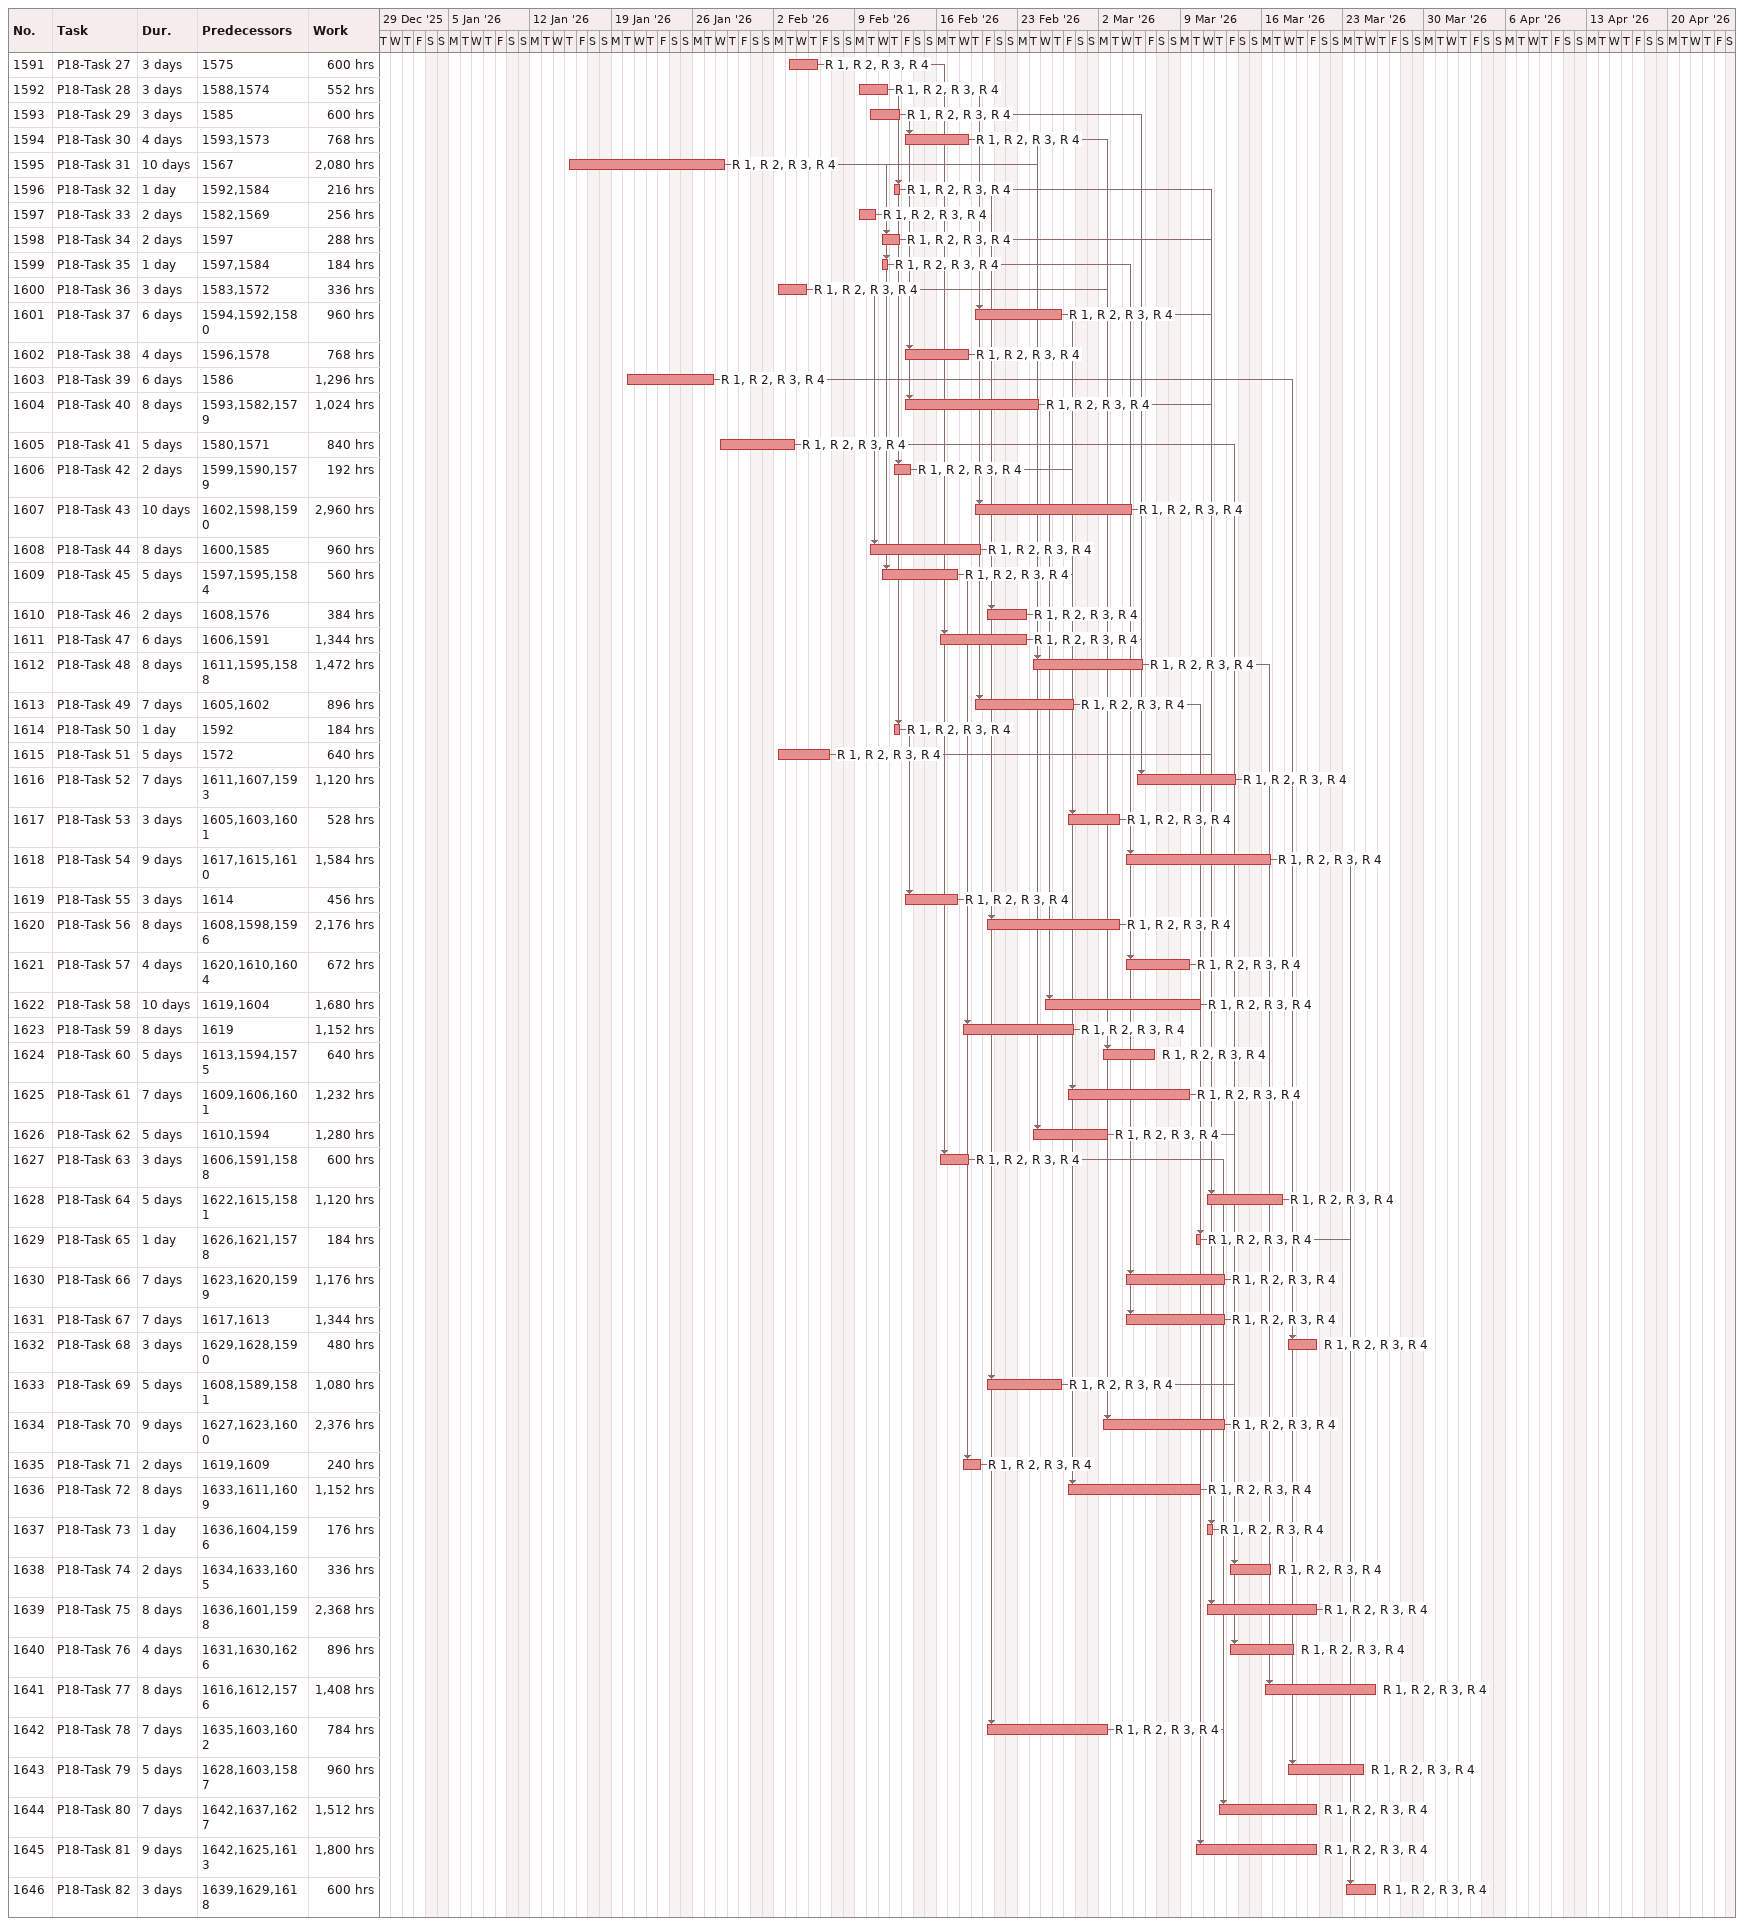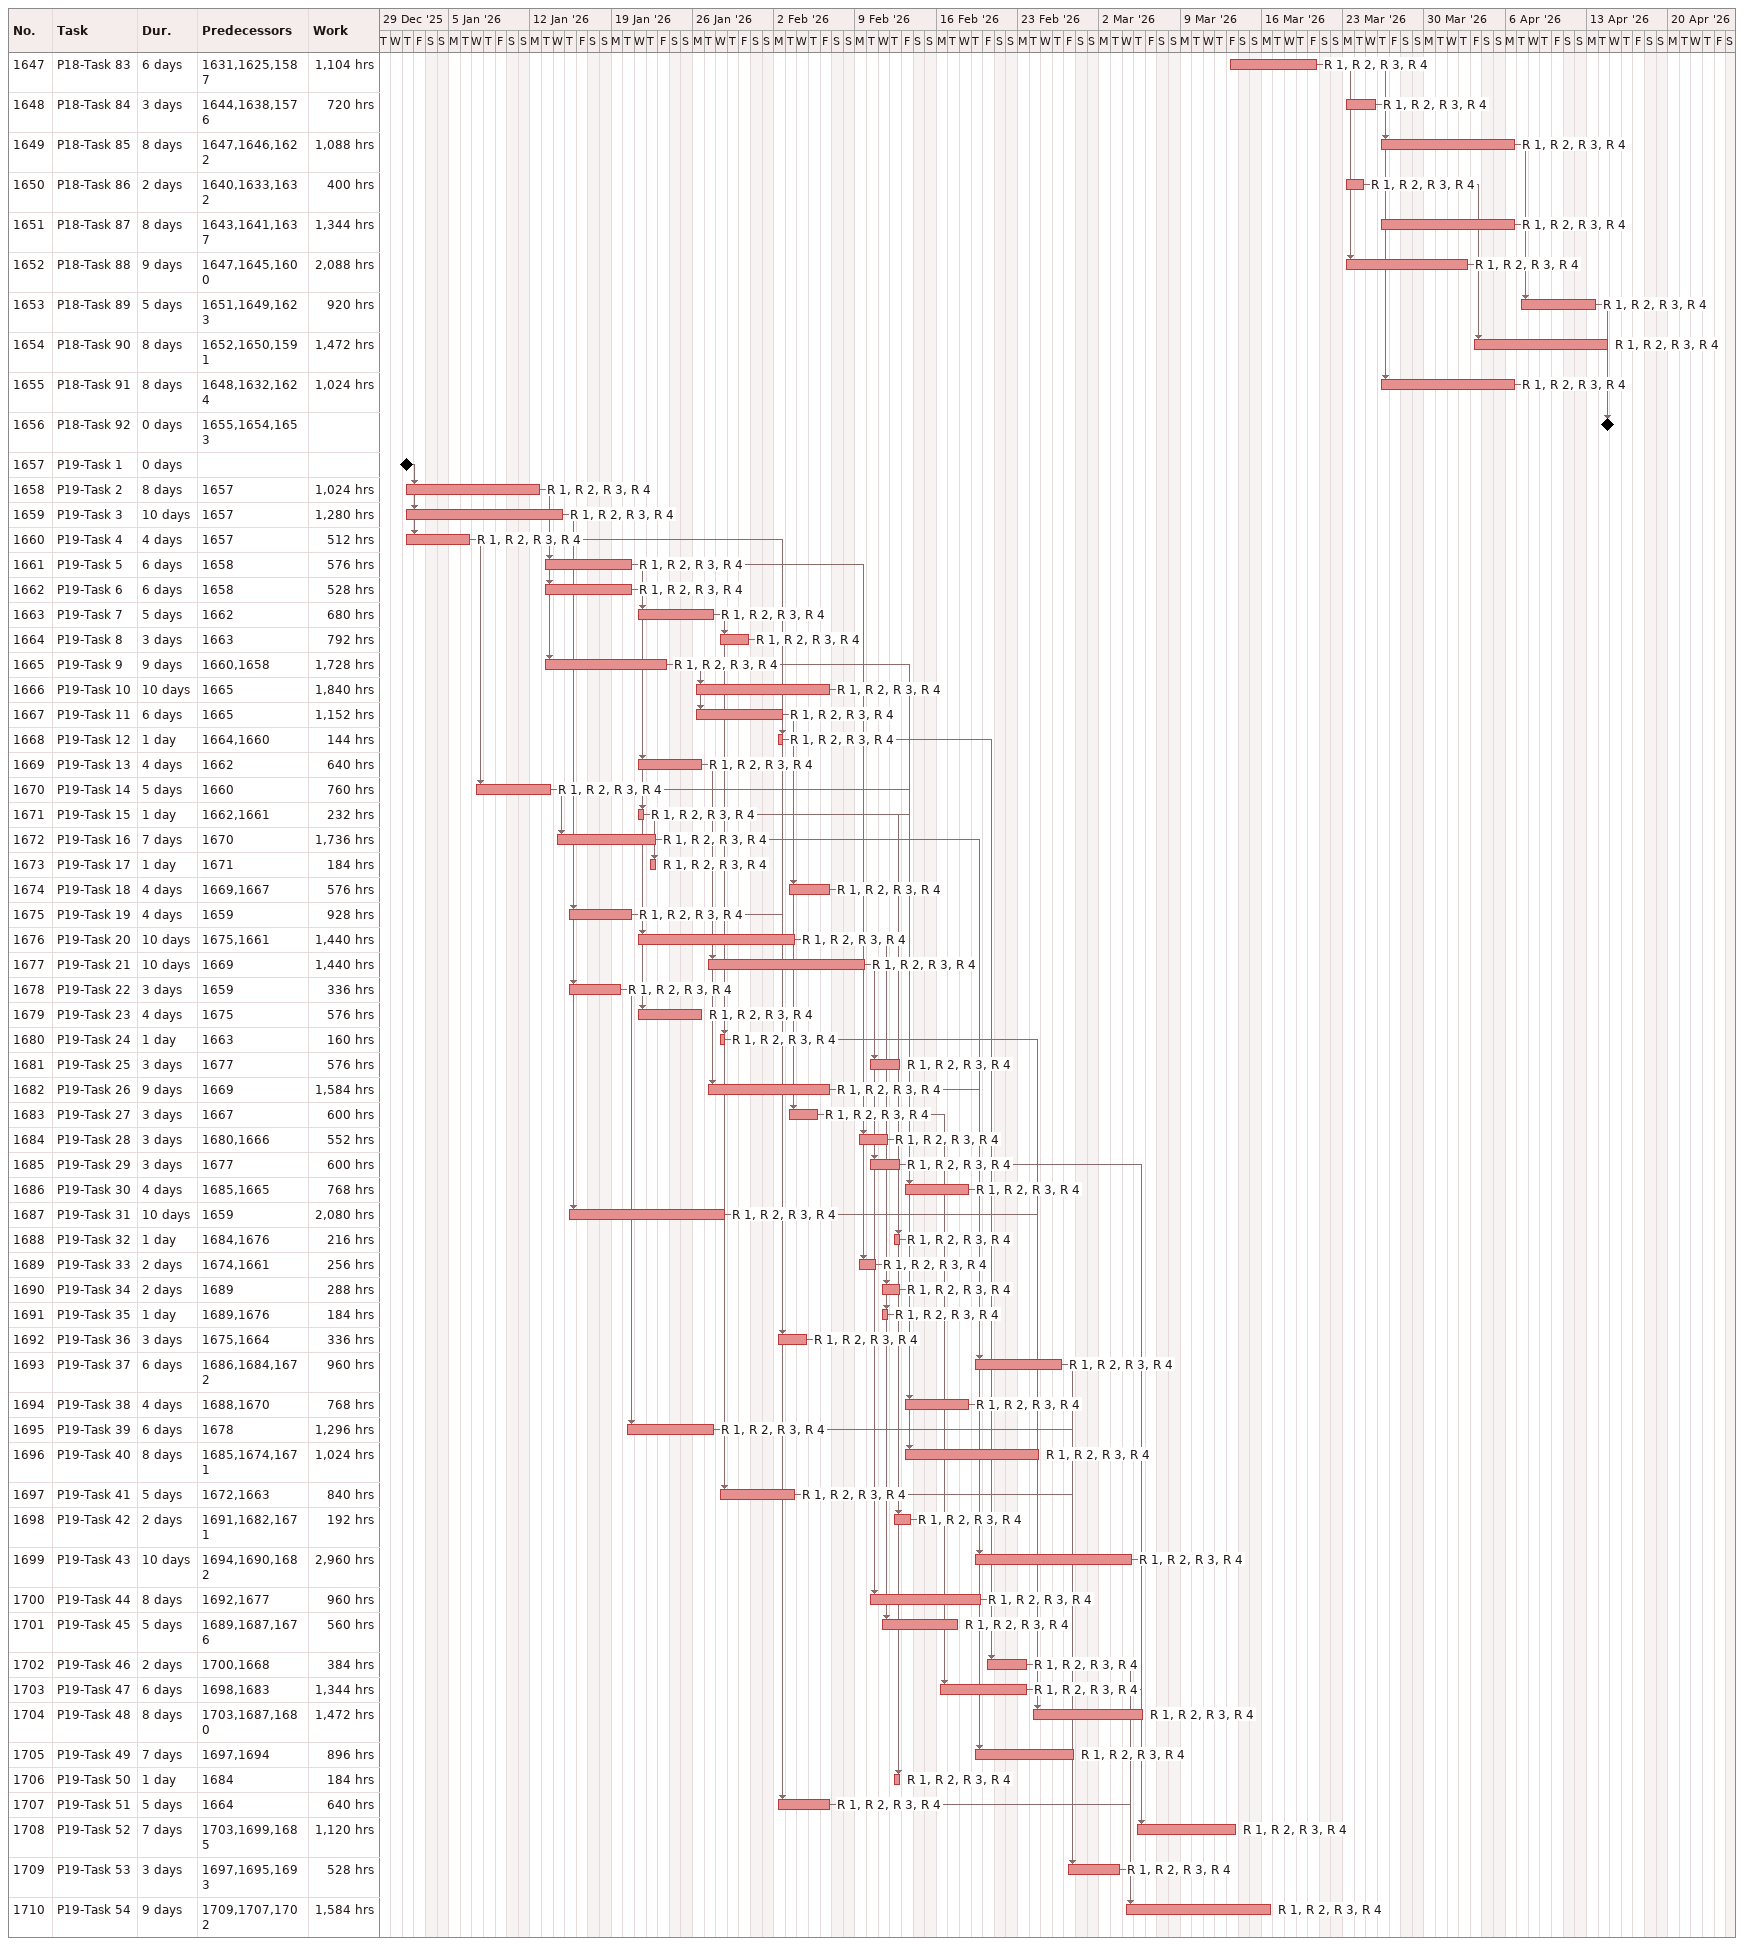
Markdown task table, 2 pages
| ID | Task | Duration | Start | Finish | Predecessors | Resources | Work (h) |
|---|---|---|---|---|---|---|---|
| 1591 | P18-Task 27 | 3d | 2026-02-03 | 2026-02-05 | 1575 | R 1, R 2, R 3, R 4 | 600 |
| 1592 | P18-Task 28 | 3d | 2026-02-09 | 2026-02-11 | 1588, 1574 | R 1, R 2, R 3, R 4 | 552 |
| 1593 | P18-Task 29 | 3d | 2026-02-10 | 2026-02-12 | 1585 | R 1, R 2, R 3, R 4 | 600 |
| 1594 | P18-Task 30 | 4d | 2026-02-13 | 2026-02-18 | 1593, 1573 | R 1, R 2, R 3, R 4 | 768 |
| 1595 | P18-Task 31 | 10d | 2026-01-15 | 2026-01-28 | 1567 | R 1, R 2, R 3, R 4 | 2080 |
| 1596 | P18-Task 32 | 1d | 2026-02-12 | 2026-02-12 | 1592, 1584 | R 1, R 2, R 3, R 4 | 216 |
| 1597 | P18-Task 33 | 2d | 2026-02-09 | 2026-02-10 | 1582, 1569 | R 1, R 2, R 3, R 4 | 256 |
| 1598 | P18-Task 34 | 2d | 2026-02-11 | 2026-02-12 | 1597 | R 1, R 2, R 3, R 4 | 288 |
| 1599 | P18-Task 35 | 1d | 2026-02-11 | 2026-02-11 | 1597, 1584 | R 1, R 2, R 3, R 4 | 184 |
| 1600 | P18-Task 36 | 3d | 2026-02-02 | 2026-02-04 | 1583, 1572 | R 1, R 2, R 3, R 4 | 336 |
| 1601 | P18-Task 37 | 6d | 2026-02-19 | 2026-02-26 | 1594, 1592, 1580 | R 1, R 2, R 3, R 4 | 960 |
| 1602 | P18-Task 38 | 4d | 2026-02-13 | 2026-02-18 | 1596, 1578 | R 1, R 2, R 3, R 4 | 768 |
| 1603 | P18-Task 39 | 6d | 2026-01-20 | 2026-01-27 | 1586 | R 1, R 2, R 3, R 4 | 1296 |
| 1604 | P18-Task 40 | 8d | 2026-02-13 | 2026-02-24 | 1593, 1582, 1579 | R 1, R 2, R 3, R 4 | 1024 |
| 1605 | P18-Task 41 | 5d | 2026-01-28 | 2026-02-03 | 1580, 1571 | R 1, R 2, R 3, R 4 | 840 |
| 1606 | P18-Task 42 | 2d | 2026-02-12 | 2026-02-13 | 1599, 1590, 1579 | R 1, R 2, R 3, R 4 | 192 |
| 1607 | P18-Task 43 | 10d | 2026-02-19 | 2026-03-04 | 1602, 1598, 1590 | R 1, R 2, R 3, R 4 | 2960 |
| 1608 | P18-Task 44 | 8d | 2026-02-10 | 2026-02-19 | 1600, 1585 | R 1, R 2, R 3, R 4 | 960 |
| 1609 | P18-Task 45 | 5d | 2026-02-11 | 2026-02-17 | 1597, 1595, 1584 | R 1, R 2, R 3, R 4 | 560 |
| 1610 | P18-Task 46 | 2d | 2026-02-20 | 2026-02-23 | 1608, 1576 | R 1, R 2, R 3, R 4 | 384 |
| 1611 | P18-Task 47 | 6d | 2026-02-16 | 2026-02-23 | 1606, 1591 | R 1, R 2, R 3, R 4 | 1344 |
| 1612 | P18-Task 48 | 8d | 2026-02-24 | 2026-03-05 | 1611, 1595, 1588 | R 1, R 2, R 3, R 4 | 1472 |
| 1613 | P18-Task 49 | 7d | 2026-02-19 | 2026-02-27 | 1605, 1602 | R 1, R 2, R 3, R 4 | 896 |
| 1614 | P18-Task 50 | 1d | 2026-02-12 | 2026-02-12 | 1592 | R 1, R 2, R 3, R 4 | 184 |
| 1615 | P18-Task 51 | 5d | 2026-02-02 | 2026-02-06 | 1572 | R 1, R 2, R 3, R 4 | 640 |
| 1616 | P18-Task 52 | 7d | 2026-03-05 | 2026-03-13 | 1611, 1607, 1593 | R 1, R 2, R 3, R 4 | 1120 |
| 1617 | P18-Task 53 | 3d | 2026-02-27 | 2026-03-03 | 1605, 1603, 1601 | R 1, R 2, R 3, R 4 | 528 |
| 1618 | P18-Task 54 | 9d | 2026-03-04 | 2026-03-16 | 1617, 1615, 1610 | R 1, R 2, R 3, R 4 | 1584 |
| 1619 | P18-Task 55 | 3d | 2026-02-13 | 2026-02-17 | 1614 | R 1, R 2, R 3, R 4 | 456 |
| 1620 | P18-Task 56 | 8d | 2026-02-20 | 2026-03-03 | 1608, 1598, 1596 | R 1, R 2, R 3, R 4 | 2176 |
| 1621 | P18-Task 57 | 4d | 2026-03-04 | 2026-03-09 | 1620, 1610, 1604 | R 1, R 2, R 3, R 4 | 672 |
| 1622 | P18-Task 58 | 10d | 2026-02-25 | 2026-03-10 | 1619, 1604 | R 1, R 2, R 3, R 4 | 1680 |
| 1623 | P18-Task 59 | 8d | 2026-02-18 | 2026-02-27 | 1619 | R 1, R 2, R 3, R 4 | 1152 |
| 1624 | P18-Task 60 | 5d | 2026-03-02 | 2026-03-06 | 1613, 1594, 1575 | R 1, R 2, R 3, R 4 | 640 |
| 1625 | P18-Task 61 | 7d | 2026-02-27 | 2026-03-09 | 1609, 1606, 1601 | R 1, R 2, R 3, R 4 | 1232 |
| 1626 | P18-Task 62 | 5d | 2026-02-24 | 2026-03-02 | 1610, 1594 | R 1, R 2, R 3, R 4 | 1280 |
| 1627 | P18-Task 63 | 3d | 2026-02-16 | 2026-02-18 | 1606, 1591, 1588 | R 1, R 2, R 3, R 4 | 600 |
| 1628 | P18-Task 64 | 5d | 2026-03-11 | 2026-03-17 | 1622, 1615, 1581 | R 1, R 2, R 3, R 4 | 1120 |
| 1629 | P18-Task 65 | 1d | 2026-03-10 | 2026-03-10 | 1626, 1621, 1578 | R 1, R 2, R 3, R 4 | 184 |
| 1630 | P18-Task 66 | 7d | 2026-03-04 | 2026-03-12 | 1623, 1620, 1599 | R 1, R 2, R 3, R 4 | 1176 |
| 1631 | P18-Task 67 | 7d | 2026-03-04 | 2026-03-12 | 1617, 1613 | R 1, R 2, R 3, R 4 | 1344 |
| 1632 | P18-Task 68 | 3d | 2026-03-18 | 2026-03-20 | 1629, 1628, 1590 | R 1, R 2, R 3, R 4 | 480 |
| 1633 | P18-Task 69 | 5d | 2026-02-20 | 2026-02-26 | 1608, 1589, 1581 | R 1, R 2, R 3, R 4 | 1080 |
| 1634 | P18-Task 70 | 9d | 2026-03-02 | 2026-03-12 | 1627, 1623, 1600 | R 1, R 2, R 3, R 4 | 2376 |
| 1635 | P18-Task 71 | 2d | 2026-02-18 | 2026-02-19 | 1619, 1609 | R 1, R 2, R 3, R 4 | 240 |
| 1636 | P18-Task 72 | 8d | 2026-02-27 | 2026-03-10 | 1633, 1611, 1609 | R 1, R 2, R 3, R 4 | 1152 |
| 1637 | P18-Task 73 | 1d | 2026-03-11 | 2026-03-11 | 1636, 1604, 1596 | R 1, R 2, R 3, R 4 | 176 |
| 1638 | P18-Task 74 | 2d | 2026-03-13 | 2026-03-16 | 1634, 1633, 1605 | R 1, R 2, R 3, R 4 | 336 |
| 1639 | P18-Task 75 | 8d | 2026-03-11 | 2026-03-20 | 1636, 1601, 1598 | R 1, R 2, R 3, R 4 | 2368 |
| 1640 | P18-Task 76 | 4d | 2026-03-13 | 2026-03-18 | 1631, 1630, 1626 | R 1, R 2, R 3, R 4 | 896 |
| 1641 | P18-Task 77 | 8d | 2026-03-16 | 2026-03-25 | 1616, 1612, 1576 | R 1, R 2, R 3, R 4 | 1408 |
| 1642 | P18-Task 78 | 7d | 2026-02-20 | 2026-03-02 | 1635, 1603, 1602 | R 1, R 2, R 3, R 4 | 784 |
| 1643 | P18-Task 79 | 5d | 2026-03-18 | 2026-03-24 | 1628, 1603, 1587 | R 1, R 2, R 3, R 4 | 960 |
| 1644 | P18-Task 80 | 7d | 2026-03-12 | 2026-03-20 | 1642, 1637, 1627 | R 1, R 2, R 3, R 4 | 1512 |
| 1645 | P18-Task 81 | 9d | 2026-03-10 | 2026-03-20 | 1642, 1625, 1613 | R 1, R 2, R 3, R 4 | 1800 |
| 1646 | P18-Task 82 | 3d | 2026-03-23 | 2026-03-25 | 1639, 1629, 1618 | R 1, R 2, R 3, R 4 | 600 |
| 1647 | P18-Task 83 | 6d | 2026-03-13 | 2026-03-20 | 1631, 1625, 1587 | R 1, R 2, R 3, R 4 | 1104 |
| 1648 | P18-Task 84 | 3d | 2026-03-23 | 2026-03-25 | 1644, 1638, 1576 | R 1, R 2, R 3, R 4 | 720 |
| 1649 | P18-Task 85 | 8d | 2026-03-26 | 2026-04-06 | 1647, 1646, 1622 | R 1, R 2, R 3, R 4 | 1088 |
| 1650 | P18-Task 86 | 2d | 2026-03-23 | 2026-03-24 | 1640, 1633, 1632 | R 1, R 2, R 3, R 4 | 400 |
| 1651 | P18-Task 87 | 8d | 2026-03-26 | 2026-04-06 | 1643, 1641, 1637 | R 1, R 2, R 3, R 4 | 1344 |
| 1652 | P18-Task 88 | 9d | 2026-03-23 | 2026-04-02 | 1647, 1645, 1600 | R 1, R 2, R 3, R 4 | 2088 |
| 1653 | P18-Task 89 | 5d | 2026-04-07 | 2026-04-13 | 1651, 1649, 1623 | R 1, R 2, R 3, R 4 | 920 |
| 1654 | P18-Task 90 | 8d | 2026-04-03 | 2026-04-14 | 1652, 1650, 1591 | R 1, R 2, R 3, R 4 | 1472 |
| 1655 | P18-Task 91 | 8d | 2026-03-26 | 2026-04-06 | 1648, 1632, 1624 | R 1, R 2, R 3, R 4 | 1024 |
| 1656 | P18-Task 92 | 0d | 2026-04-14 | 2026-04-14 | 1655, 1654, 1653 |  |  |
| 1657 | P19-Task 1 | 0d | 2026-01-01 | 2026-01-01 |  |  |  |
| 1658 | P19-Task 2 | 8d | 2026-01-01 | 2026-01-12 | 1657 | R 1, R 2, R 3, R 4 | 1024 |
| 1659 | P19-Task 3 | 10d | 2026-01-01 | 2026-01-14 | 1657 | R 1, R 2, R 3, R 4 | 1280 |
| 1660 | P19-Task 4 | 4d | 2026-01-01 | 2026-01-06 | 1657 | R 1, R 2, R 3, R 4 | 512 |
| 1661 | P19-Task 5 | 6d | 2026-01-13 | 2026-01-20 | 1658 | R 1, R 2, R 3, R 4 | 576 |
| 1662 | P19-Task 6 | 6d | 2026-01-13 | 2026-01-20 | 1658 | R 1, R 2, R 3, R 4 | 528 |
| 1663 | P19-Task 7 | 5d | 2026-01-21 | 2026-01-27 | 1662 | R 1, R 2, R 3, R 4 | 680 |
| 1664 | P19-Task 8 | 3d | 2026-01-28 | 2026-01-30 | 1663 | R 1, R 2, R 3, R 4 | 792 |
| 1665 | P19-Task 9 | 9d | 2026-01-13 | 2026-01-23 | 1660, 1658 | R 1, R 2, R 3, R 4 | 1728 |
| 1666 | P19-Task 10 | 10d | 2026-01-26 | 2026-02-06 | 1665 | R 1, R 2, R 3, R 4 | 1840 |
| 1667 | P19-Task 11 | 6d | 2026-01-26 | 2026-02-02 | 1665 | R 1, R 2, R 3, R 4 | 1152 |
| 1668 | P19-Task 12 | 1d | 2026-02-02 | 2026-02-02 | 1664, 1660 | R 1, R 2, R 3, R 4 | 144 |
| 1669 | P19-Task 13 | 4d | 2026-01-21 | 2026-01-26 | 1662 | R 1, R 2, R 3, R 4 | 640 |
| 1670 | P19-Task 14 | 5d | 2026-01-07 | 2026-01-13 | 1660 | R 1, R 2, R 3, R 4 | 760 |
| 1671 | P19-Task 15 | 1d | 2026-01-21 | 2026-01-21 | 1662, 1661 | R 1, R 2, R 3, R 4 | 232 |
| 1672 | P19-Task 16 | 7d | 2026-01-14 | 2026-01-22 | 1670 | R 1, R 2, R 3, R 4 | 1736 |
| 1673 | P19-Task 17 | 1d | 2026-01-22 | 2026-01-22 | 1671 | R 1, R 2, R 3, R 4 | 184 |
| 1674 | P19-Task 18 | 4d | 2026-02-03 | 2026-02-06 | 1669, 1667 | R 1, R 2, R 3, R 4 | 576 |
| 1675 | P19-Task 19 | 4d | 2026-01-15 | 2026-01-20 | 1659 | R 1, R 2, R 3, R 4 | 928 |
| 1676 | P19-Task 20 | 10d | 2026-01-21 | 2026-02-03 | 1675, 1661 | R 1, R 2, R 3, R 4 | 1440 |
| 1677 | P19-Task 21 | 10d | 2026-01-27 | 2026-02-09 | 1669 | R 1, R 2, R 3, R 4 | 1440 |
| 1678 | P19-Task 22 | 3d | 2026-01-15 | 2026-01-19 | 1659 | R 1, R 2, R 3, R 4 | 336 |
| 1679 | P19-Task 23 | 4d | 2026-01-21 | 2026-01-26 | 1675 | R 1, R 2, R 3, R 4 | 576 |
| 1680 | P19-Task 24 | 1d | 2026-01-28 | 2026-01-28 | 1663 | R 1, R 2, R 3, R 4 | 160 |
| 1681 | P19-Task 25 | 3d | 2026-02-10 | 2026-02-12 | 1677 | R 1, R 2, R 3, R 4 | 576 |
| 1682 | P19-Task 26 | 9d | 2026-01-27 | 2026-02-06 | 1669 | R 1, R 2, R 3, R 4 | 1584 |
| 1683 | P19-Task 27 | 3d | 2026-02-03 | 2026-02-05 | 1667 | R 1, R 2, R 3, R 4 | 600 |
| 1684 | P19-Task 28 | 3d | 2026-02-09 | 2026-02-11 | 1680, 1666 | R 1, R 2, R 3, R 4 | 552 |
| 1685 | P19-Task 29 | 3d | 2026-02-10 | 2026-02-12 | 1677 | R 1, R 2, R 3, R 4 | 600 |
| 1686 | P19-Task 30 | 4d | 2026-02-13 | 2026-02-18 | 1685, 1665 | R 1, R 2, R 3, R 4 | 768 |
| 1687 | P19-Task 31 | 10d | 2026-01-15 | 2026-01-28 | 1659 | R 1, R 2, R 3, R 4 | 2080 |
| 1688 | P19-Task 32 | 1d | 2026-02-12 | 2026-02-12 | 1684, 1676 | R 1, R 2, R 3, R 4 | 216 |
| 1689 | P19-Task 33 | 2d | 2026-02-09 | 2026-02-10 | 1674, 1661 | R 1, R 2, R 3, R 4 | 256 |
| 1690 | P19-Task 34 | 2d | 2026-02-11 | 2026-02-12 | 1689 | R 1, R 2, R 3, R 4 | 288 |
| 1691 | P19-Task 35 | 1d | 2026-02-11 | 2026-02-11 | 1689, 1676 | R 1, R 2, R 3, R 4 | 184 |
| 1692 | P19-Task 36 | 3d | 2026-02-02 | 2026-02-04 | 1675, 1664 | R 1, R 2, R 3, R 4 | 336 |
| 1693 | P19-Task 37 | 6d | 2026-02-19 | 2026-02-26 | 1686, 1684, 1672 | R 1, R 2, R 3, R 4 | 960 |
| 1694 | P19-Task 38 | 4d | 2026-02-13 | 2026-02-18 | 1688, 1670 | R 1, R 2, R 3, R 4 | 768 |
| 1695 | P19-Task 39 | 6d | 2026-01-20 | 2026-01-27 | 1678 | R 1, R 2, R 3, R 4 | 1296 |
| 1696 | P19-Task 40 | 8d | 2026-02-13 | 2026-02-24 | 1685, 1674, 1671 | R 1, R 2, R 3, R 4 | 1024 |
| 1697 | P19-Task 41 | 5d | 2026-01-28 | 2026-02-03 | 1672, 1663 | R 1, R 2, R 3, R 4 | 840 |
| 1698 | P19-Task 42 | 2d | 2026-02-12 | 2026-02-13 | 1691, 1682, 1671 | R 1, R 2, R 3, R 4 | 192 |
| 1699 | P19-Task 43 | 10d | 2026-02-19 | 2026-03-04 | 1694, 1690, 1682 | R 1, R 2, R 3, R 4 | 2960 |
| 1700 | P19-Task 44 | 8d | 2026-02-10 | 2026-02-19 | 1692, 1677 | R 1, R 2, R 3, R 4 | 960 |
| 1701 | P19-Task 45 | 5d | 2026-02-11 | 2026-02-17 | 1689, 1687, 1676 | R 1, R 2, R 3, R 4 | 560 |
| 1702 | P19-Task 46 | 2d | 2026-02-20 | 2026-02-23 | 1700, 1668 | R 1, R 2, R 3, R 4 | 384 |
| 1703 | P19-Task 47 | 6d | 2026-02-16 | 2026-02-23 | 1698, 1683 | R 1, R 2, R 3, R 4 | 1344 |
| 1704 | P19-Task 48 | 8d | 2026-02-24 | 2026-03-05 | 1703, 1687, 1680 | R 1, R 2, R 3, R 4 | 1472 |
| 1705 | P19-Task 49 | 7d | 2026-02-19 | 2026-02-27 | 1697, 1694 | R 1, R 2, R 3, R 4 | 896 |
| 1706 | P19-Task 50 | 1d | 2026-02-12 | 2026-02-12 | 1684 | R 1, R 2, R 3, R 4 | 184 |
| 1707 | P19-Task 51 | 5d | 2026-02-02 | 2026-02-06 | 1664 | R 1, R 2, R 3, R 4 | 640 |
| 1708 | P19-Task 52 | 7d | 2026-03-05 | 2026-03-13 | 1703, 1699, 1685 | R 1, R 2, R 3, R 4 | 1120 |
| 1709 | P19-Task 53 | 3d | 2026-02-27 | 2026-03-03 | 1697, 1695, 1693 | R 1, R 2, R 3, R 4 | 528 |
| 1710 | P19-Task 54 | 9d | 2026-03-04 | 2026-03-16 | 1709, 1707, 1702 | R 1, R 2, R 3, R 4 | 1584 |
